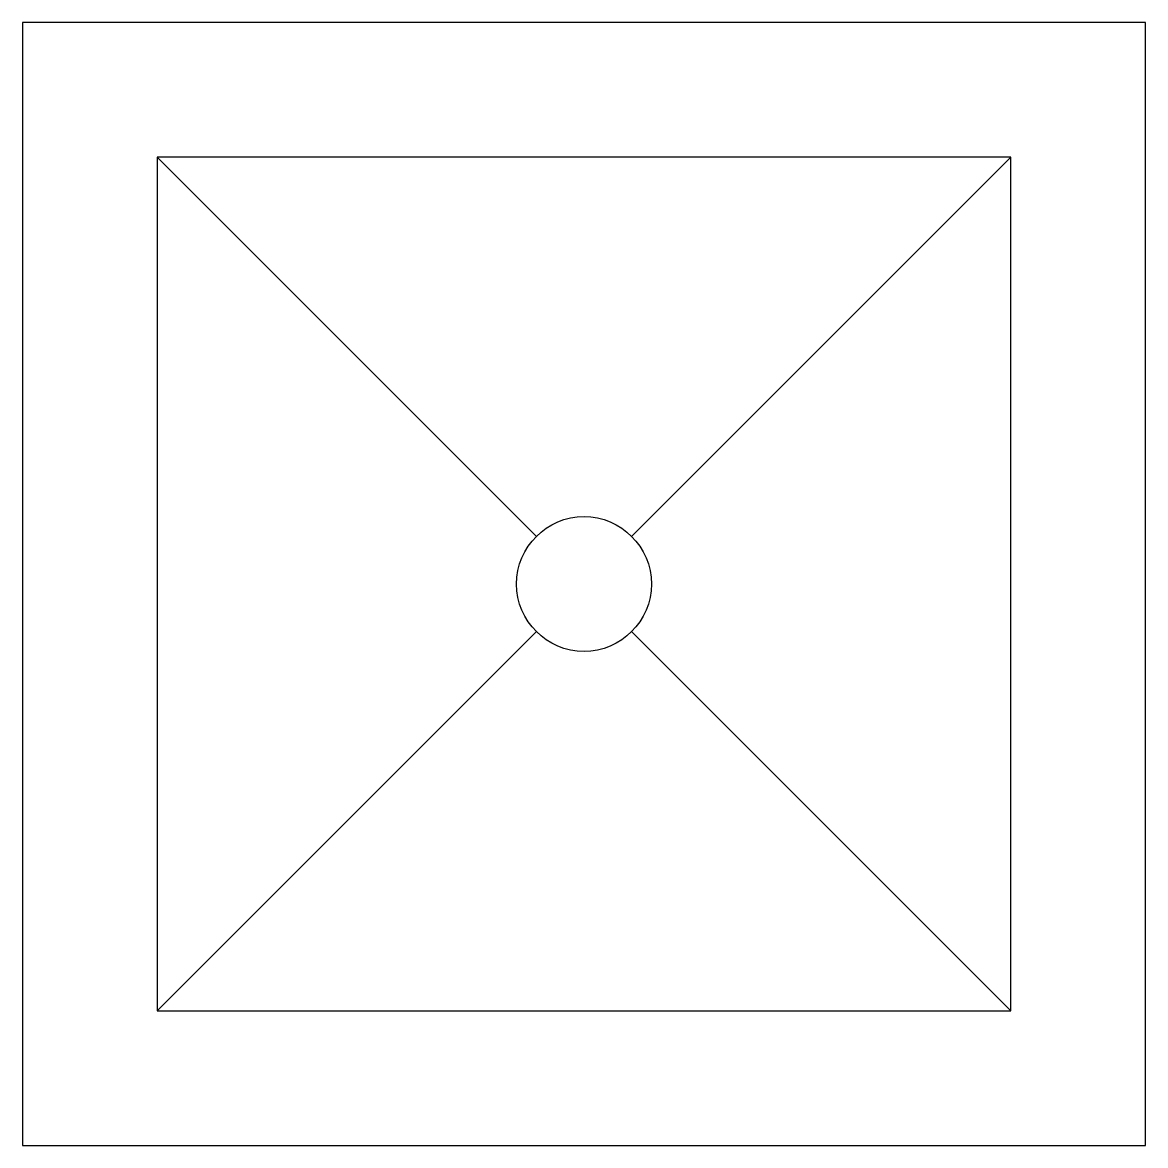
# Model space of a CAD drawing. Extents: x 0 to 500, y -500 to 0.
import ezdxf

# ---------------------------------------------------------------- set-up
doc = ezdxf.new("R2010")
doc.units = 0
doc.header["$LTSCALE"] = 50
doc.header["$MEASUREMENT"] = 0
doc.layers.get('0').update_dxf_attribs({"linetype": 'CONTINUOUS'})

msp = doc.modelspace()

# ---------------------------------------------------------------- linework, layer by layer
for p, q in [((60, -60), (228.79, -228.79)), ((271.21, -228.79), (440, -60)), ((60, -440), (228.79, -271.21)), ((271.21, -271.21), (440, -440))]:
    msp.add_line(p, q)
msp.add_lwpolyline([(0, 0), (0, -500), (500, -500), (500, 0), (0, 0)])
msp.add_lwpolyline([(440, -440), (440, -60), (60, -60), (60, -440)], close=True)
msp.add_circle((250, -250), 30)

doc.saveas('drawing.dxf')
